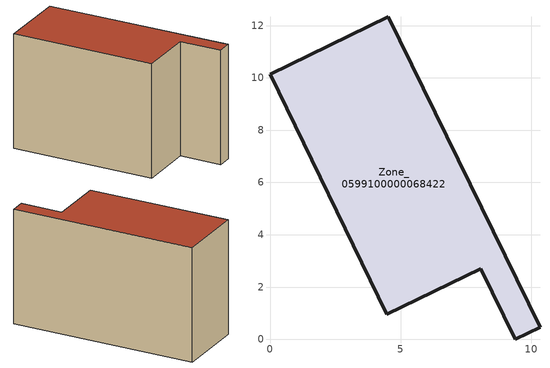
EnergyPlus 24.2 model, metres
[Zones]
Zone_0599100000068422
 floor ground (C_G): 8.06,2.7 4.47,0.95 0,10.15 4.53,12.34 10.33,0.46 9.38,0 z0
 wall outside (C_F): 4.53,12.34 0,10.15 4.47,0.95 8.06,2.7 9.38,0 10.33,0.46 4.53,12.34 z0:8.2
 roof outside (C_R): 10.33,0.46 4.53,12.34 0,10.15 4.47,0.95 8.06,2.7 9.38,0 z8.2
[BUILDING]
Pand.0599100000068422: North Axis=0; Terrain=City; Loads Convergence Tolerance Value=0.04; Temperature Convergence Tolerance Value=0.4; Solar Distribution=FullExterior; Maximum Number of Warmup Days=25; Minimum Number of Warmup Days=1
[Site:Location]
Rotterdam.The.Hague.AP_ZH_NLD Design_Conditions: Latitude=51.96; Longitude=4.45; Time Zone=1; Elevation=-4.5
[SITE:GROUNDTEMPERATURE:BUILDINGSURFACE]
18, 18, 18, 18, 18, 18, 18, 18, 18, 18, 18, 18
[MATERIAL] Thermal Absorptance=0.9; Solar Absorptance=0.7; Visible Absorptance=0.7
Name | Roughness | Thickness | Conductivity | Density | Specific Heat
G.TI.1946-1964 | MediumSmooth | 0.15 | 1 | 540 | 1210
F.TI.1946-1964 | Rough | 0.3 | 0.857143 | 1920 | 840
R.TI.1946-1964 | MediumRough | 0.2 | 0.277778 | 1500 | 1000
[CONSTRUCTION]
C_G: G.TI.1946-1964
C_F: F.TI.1946-1964
C_R: R.TI.1946-1964
[ZONE]
Zone_0599100000068422: Type=1; Multiplier=1; Ceiling Height=Autocalculate; Volume=Autocalculate; Floor Area=autocalculate; Part of Total Floor Area=Yes
[ZONEINFILTRATION:DESIGNFLOWRATE]
Infil_Zone_0599100000068422: Zone or ZoneList or Space or SpaceList=Zone_0599100000068422; Schedule=AlwaysOn; Design Flow Rate Calculation Method=Flow/Area; Flow Rate per Floor Area=0.003; Constant Term Coefficient=1; Temperature Term Coefficient=0; Velocity Term Coefficient=0; Velocity Squared Term Coefficient=0
[HVACTEMPLATE:ZONE:IDEALLOADSAIRSYSTEM]
Zone_0599100000068422: Maximum Heating Supply Air Temperature=50; Minimum Cooling Supply Air Temperature=13; Maximum Heating Supply Air Humidity Ratio=0.0156; Minimum Cooling Supply Air Humidity Ratio=0.0077; Heating Limit=NoLimit; Cooling Limit=NoLimit; Dehumidification Control Type=ConstantSensibleHeatRatio; Cooling Sensible Heat Ratio=0.7; Dehumidification Setpoint=60; Humidification Control Type=None; Humidification Setpoint=30; Outdoor Air Method=None; Outdoor Air Flow Rate per Person=0.00944; Outdoor Air Flow Rate per Zone Floor Area=0; Outdoor Air Flow Rate per Zone=0; Demand Controlled Ventilation Type=None; Outdoor Air Economizer Type=NoEconomizer; Heat Recovery Type=None; Sensible Heat Recovery Effectiveness=0.7; Latent Heat Recovery Effectiveness=0.65
[ZONECONTROL:THERMOSTAT]
ThermostatControl_Zone_0599100000068422: Zone or ZoneList=Zone_0599100000068422; Control Type Schedule=DualSetpointControlType; Control 1=Thermostat_Zone_0599100000068422; Temperature Difference Between Cutout And Setpoint=0
[THERMOSTATSETPOINT:DUALSETPOINT]
Thermostat_Zone_0599100000068422: Heating Setpoint Temperature Schedule=HeatingSetpoint_Zone_0599100000068422; Cooling Setpoint Temperature Schedule=CoolingSetpoint_Zone_0599100000068422
[SCHEDULE:COMPACT]
HeatingSetpoint_Zone_0599100000068422: Through: 12/31, For: AllDays, Until: 24:00, 21
CoolingSetpoint_Zone_0599100000068422: Through: 12/31, For: AllDays, Until: 24:00, 24
DualSetpointControlType: Through: 12/31, For: AllDays, Until: 24:00, 4
AlwaysOn: Through: 12/31, For: AllDays, Until: 24:00, 1
